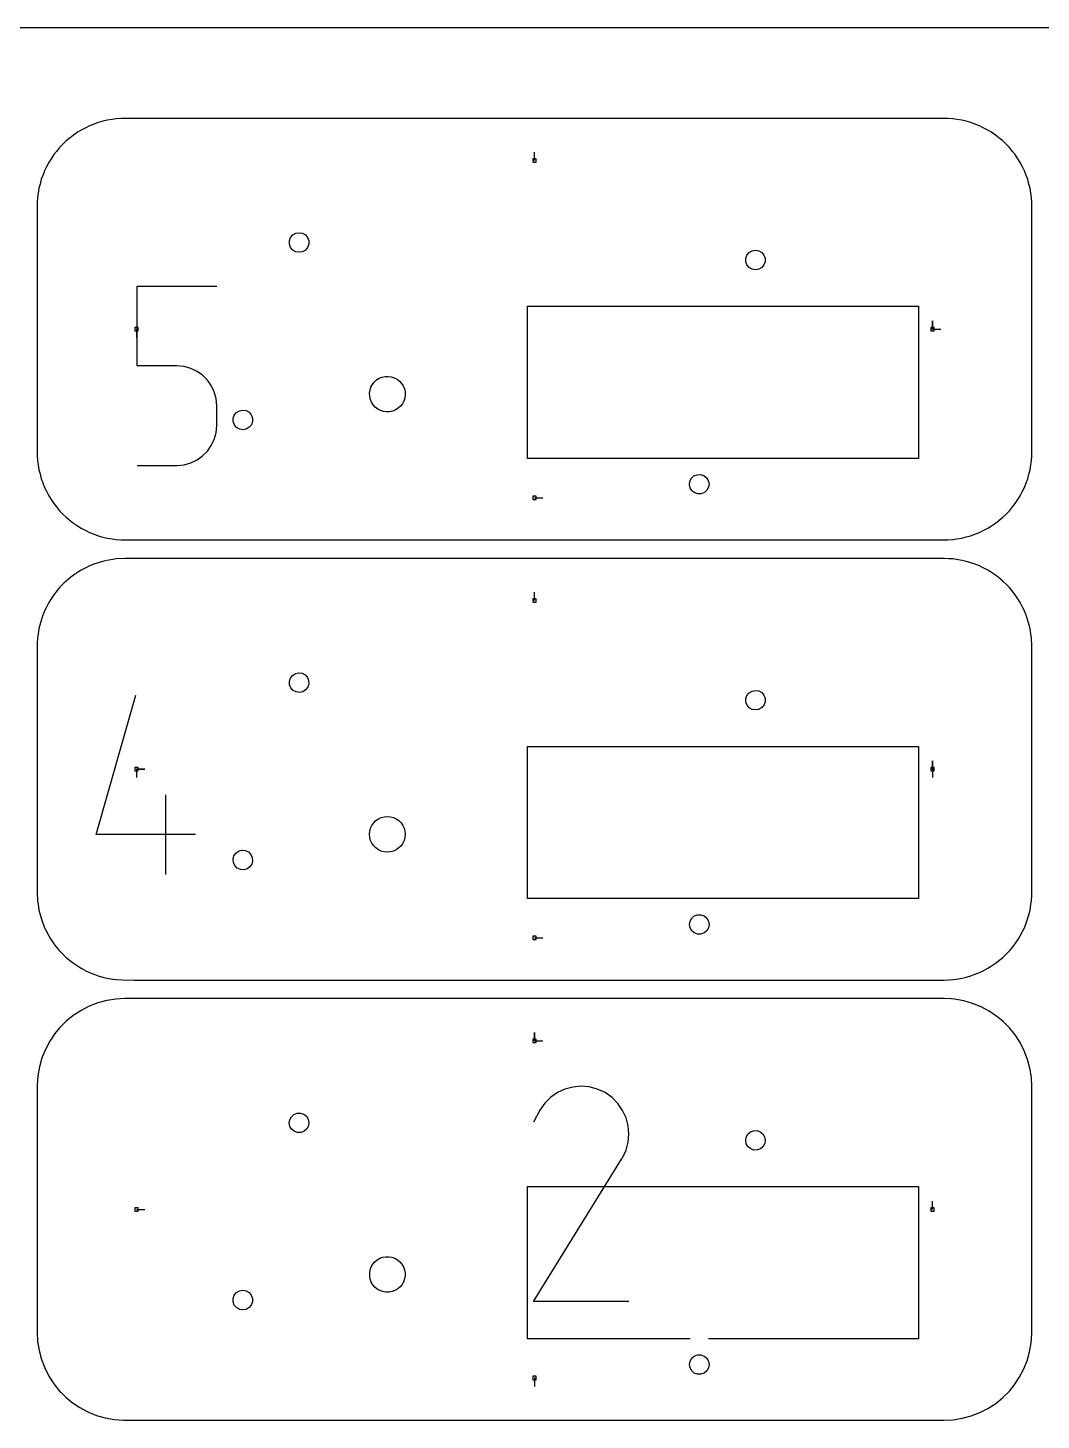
# Model space of a CAD drawing. Extents: x 0 to 570, y 0 to 470.
# Drawn here: x 178.3 to 351.4, y 232.2 to 470 of the extents above; entities that cross this region are included whole.
import ezdxf

# ---------------------------------------------------------------- set-up
doc = ezdxf.new("R2010")
doc.units = 0

msp = doc.modelspace()

# ---------------------------------------------------------------- linework, layer by layer
at = {"layer": 'annotation', "color": 1}
for p, q in [((264.842506, 447.342513), (264.842506, 448.771263)), ((196.943031, 412.24648), (196.943031, 425.874496)), ((196.943031, 425.874496), (210.534582, 425.874496)), ((196.842504, 418.542512), (196.842504, 417.113762)), ((332.842507, 418.542512), (332.842507, 419.971262)), ((332.842507, 418.542512), (332.842507, 419.971262)), ((332.842507, 419.971262), (332.842507, 418.542512)), ((332.842507, 418.542512), (334.271257, 418.542512)), ((203.738807, 412.24648), (196.943031, 412.24648)), ((204.959021, 412.137406), (203.738807, 412.24648)), ((206.108029, 411.822831), (204.959021, 412.137406)), ((207.166513, 411.321725), (206.108029, 411.822831)), ((208.115153, 410.65306), (207.166513, 411.321725)), ((208.934633, 409.835805), (208.115153, 410.65306)), ((209.605634, 408.88893), (208.934633, 409.835805)), ((210.108838, 407.831408), (209.605634, 408.88893)), ((210.424927, 406.682208), (210.108838, 407.831408)), ((210.534582, 405.4603), (210.424927, 406.682208)), ((210.534582, 402.074887), (210.534582, 405.4603)), ((210.534582, 405.4603), (210.534582, 405.4603)), ((210.424863, 400.852387), (210.534582, 402.074887)), ((209.605207, 398.641779), (210.108617, 399.7016)), ((210.108617, 399.7016), (210.424863, 400.852387)), ((208.114364, 396.872058), (208.934001, 397.69218)), ((208.934001, 397.69218), (209.605207, 398.641779)), ((196.943031, 395.271435), (203.738807, 395.271435)), ((203.738807, 395.271435), (204.958516, 395.381101)), ((203.738807, 395.271435), (203.738807, 395.271435)), ((204.958516, 395.381101), (206.107256, 395.697264)), ((206.107256, 395.697264), (207.16566, 396.200668)), ((207.16566, 396.200668), (208.114364, 396.872058)), ((264.842506, 389.742511), (266.271256, 389.742511)), ((264.842506, 372.167511), (264.842506, 373.596261)), ((189.929617, 332.212916), (196.715796, 356.012525)), ((196.842504, 343.36751), (198.271254, 343.36751)), ((196.842504, 343.36751), (198.271254, 343.36751)), ((198.271254, 343.36751), (196.842504, 343.36751)), ((196.842504, 343.36751), (196.842504, 341.93876)), ((332.842507, 343.36751), (332.842507, 344.79626)), ((332.842507, 343.36751), (332.842507, 344.79626)), ((332.842507, 344.79626), (332.842507, 343.36751)), ((332.842507, 343.36751), (332.842507, 341.93876)), ((201.828461, 325.409464), (201.828461, 339.001015)), ((206.921934, 332.212916), (189.929617, 332.212916)), ((264.842506, 314.567509), (266.271256, 314.567509)), ((264.842506, 296.992509), (264.842506, 298.421259)), ((264.842506, 296.992509), (264.842506, 298.421259)), ((264.842506, 298.421259), (264.842506, 296.992509)), ((264.842506, 296.992509), (266.271256, 296.992509)), ((268.774293, 288.137192), (267.615905, 287.338398)), ((270.040439, 288.720755), (268.774293, 288.137192)), ((271.383332, 289.081031), (270.040439, 288.720755)), ((272.771964, 289.209964), (271.383332, 289.081031)), ((274.175323, 289.099499), (272.771964, 289.209964)), ((275.5624, 288.74158), (274.175323, 289.099499)), ((276.902185, 288.12815), (275.5624, 288.74158)), ((278.100479, 287.277246), (276.902185, 288.12815)), ((276.902185, 288.12815), (276.902185, 288.12815)), ((266.596285, 286.332428), (265.746442, 285.127339)), ((267.615905, 287.338398), (266.596285, 286.332428)), ((279.102383, 286.256167), (278.100479, 287.277246)), ((279.898988, 285.096205), (279.102383, 286.256167)), ((265.746442, 285.127339), (264.675546, 283.073061)), ((280.481385, 283.828657), (279.898988, 285.096205)), ((280.840666, 282.484816), (280.481385, 283.828657)), ((280.967922, 281.095976), (280.840666, 282.484816)), ((280.854244, 279.693432), (280.967922, 281.095976)), ((279.868452, 276.972408), (280.490723, 278.308478)), ((280.490723, 278.308478), (280.854244, 279.693432)), ((264.652516, 252.486889), (279.723362, 276.749017)), ((279.723362, 276.749017), (279.741379, 276.771311)), ((279.723362, 276.749017), (279.723362, 276.749017)), ((279.741379, 276.771311), (279.758656, 276.793794)), ((279.758656, 276.793794), (279.775308, 276.816657)), ((279.775308, 276.816657), (279.791448, 276.840088)), ((279.791448, 276.840088), (279.80719, 276.864277)), ((279.80719, 276.864277), (279.822647, 276.889414)), ((279.822647, 276.889414), (279.837934, 276.915689)), ((279.837934, 276.915689), (279.853165, 276.94329)), ((279.853165, 276.94329), (279.868452, 276.972408)), ((279.868452, 276.972408), (279.868452, 276.972408)), ((263.654167, 270.525768), (263.653995, 272.090919)), ((263.653995, 272.090919), (268.220633, 272.090733)), ((268.220633, 272.090733), (330.465743, 272.090874)), ((330.465743, 272.090874), (330.465708, 270.525559)), ((263.654114, 246.319423), (263.654167, 270.525768)), ((330.465708, 270.525559), (330.465443, 246.319353)), ((332.842507, 268.192508), (332.842507, 269.621258)), ((196.842504, 268.192508), (198.271254, 268.192508)), ((280.962378, 252.486889), (264.652516, 252.486889)), ((263.65417, 246.108661), (263.654114, 246.319423)), ((291.42838, 246.108624), (263.65417, 246.108661)), ((329.823408, 246.108574), (294.561655, 246.10862)), ((330.465538, 246.108371), (329.823408, 246.108574)), ((330.465443, 246.319353), (330.465538, 246.108371)), ((264.842506, 239.392507), (264.842506, 237.963757))]:
    msp.add_line(p, q, dxfattribs=at)
at = {"layer": 'boundary', "color": 5}
for p, q in [((191.787927, 454.228025), (191.096834, 454.049406)), ((192.645398, 454.363836), (191.787927, 454.228025)), ((193.35156, 454.467984), (192.645398, 454.363836)), ((194.218536, 454.513421), (193.35156, 454.467984)), ((194.842509, 454.542513), (194.218536, 454.513421)), ((234.59133, 454.542513), (194.842509, 454.542513)), ((288.978481, 454.542513), (234.59133, 454.542513)), ((334.842509, 454.542513), (288.978481, 454.542513)), ((335.451614, 454.510591), (334.842509, 454.542513)), ((336.333198, 454.468009), (335.451614, 454.510591)), ((337.041632, 454.363525), (336.333198, 454.468009)), ((337.896876, 454.228067), (337.041632, 454.363525)), ((338.590193, 454.048874), (337.896876, 454.228067)), ((186.768286, 452.161075), (186.040183, 451.68824)), ((187.36831, 452.547713), (186.768286, 452.161075)), ((188.141844, 452.94185), (187.36831, 452.547713)), ((188.779566, 453.262519), (188.141844, 452.94185)), ((189.590068, 453.57364), (188.779566, 453.262519)), ((190.258257, 453.824708), (189.590068, 453.57364)), ((191.096834, 454.049406), (190.258257, 453.824708)), ((339.426597, 453.824761), (338.590193, 454.048874)), ((340.096934, 453.572886), (339.426597, 453.824761)), ((340.905326, 453.262573), (340.096934, 453.572886)), ((341.545094, 452.940873), (340.905326, 453.262573)), ((342.316622, 452.547761), (341.545094, 452.940873)), ((342.918578, 452.15988), (342.316622, 452.547761)), ((343.644788, 451.688274), (342.918578, 452.15988)), ((183.695333, 449.579475), (183.148982, 448.904786)), ((184.309217, 450.193355), (183.695333, 449.579475)), ((184.805549, 450.689684), (184.309217, 450.193355)), ((185.480235, 451.236035), (184.805549, 450.689684)), ((186.040183, 451.68824), (185.480235, 451.236035)), ((344.206536, 451.234615), (343.644788, 451.688274)), ((344.879469, 450.689684), (344.206536, 451.234615)), ((345.491757, 450.077399), (344.879469, 450.689684)), ((345.989684, 449.579475), (345.491757, 450.077399)), ((346.534612, 448.90654), (345.989684, 449.579475)), ((182.223942, 447.616732), (181.837306, 447.016712)), ((182.696777, 448.344834), (182.223942, 447.616732)), ((183.148982, 448.904786), (182.696777, 448.344834)), ((346.988271, 448.344788), (346.534612, 448.90654)), ((347.459876, 447.618578), (346.988271, 448.344788)), ((347.847753, 447.016629), (347.459876, 447.618578)), ((180.811377, 444.794955), (180.560312, 444.126765)), ((181.122498, 445.605454), (180.811377, 444.794955)), ((181.443168, 446.243176), (181.122498, 445.605454)), ((181.837306, 447.016712), (181.443168, 446.243176)), ((348.240866, 446.245103), (347.847753, 447.016629)), ((348.562573, 445.605332), (348.240866, 446.245103)), ((348.872885, 444.796939), (348.562573, 445.605332)), ((349.124755, 444.126601), (348.872885, 444.796939)), ((180.156996, 442.59709), (180.021183, 441.739617)), ((180.335616, 443.288185), (180.156996, 442.59709)), ((180.560312, 444.126765), (180.335616, 443.288185)), ((349.34887, 443.290201), (349.124755, 444.126601)), ((349.528065, 442.596884), (349.34887, 443.290201)), ((349.663524, 441.74164), (349.528065, 442.596884)), ((179.871597, 440.166482), (179.842504, 439.542513)), ((179.917033, 441.033454), (179.871597, 440.166482)), ((180.021183, 441.739617), (179.917033, 441.033454)), ((349.768007, 441.033207), (349.663524, 441.74164)), ((349.813321, 440.168488), (349.768007, 441.033207)), ((349.842508, 439.542513), (349.813321, 440.168488)), ((179.842504, 439.542513), (179.842504, 437.195454)), ((349.842508, 399.897116), (349.842508, 439.542513)), ((179.842504, 437.195454), (179.842504, 397.542513)), ((349.842508, 397.542513), (349.842508, 399.897116)), ((179.842504, 397.542513), (179.871597, 396.918543)), ((349.813321, 396.916538), (349.842508, 397.542513)), ((179.871597, 396.918543), (179.917033, 396.051572)), ((179.917033, 396.051572), (180.021183, 395.345408)), ((180.021183, 395.345408), (180.156996, 394.487936)), ((349.528065, 394.488141), (349.663524, 395.343386)), ((349.663524, 395.343386), (349.768007, 396.051819)), ((349.768007, 396.051819), (349.813321, 396.916538)), ((180.156996, 394.487936), (180.335616, 393.796842)), ((180.335616, 393.796842), (180.560312, 392.958261)), ((180.560312, 392.958261), (180.811377, 392.290068)), ((348.872885, 392.288084), (349.124755, 392.958425)), ((349.124755, 392.958425), (349.34887, 393.794826)), ((349.34887, 393.794826), (349.528065, 394.488141)), ((180.811377, 392.290068), (181.122498, 391.479569)), ((181.122498, 391.479569), (181.443168, 390.841851)), ((181.443168, 390.841851), (181.837306, 390.068314)), ((181.837306, 390.068314), (182.223943, 389.468291)), ((347.459877, 389.466445), (347.847753, 390.068397)), ((347.847753, 390.068397), (348.240866, 390.839923)), ((348.240866, 390.839923), (348.562573, 391.479691)), ((348.562573, 391.479691), (348.872885, 392.288084)), ((182.223943, 389.468291), (182.696777, 388.740191)), ((182.696777, 388.740191), (183.148982, 388.180242)), ((183.148982, 388.180242), (183.695333, 387.505553)), ((345.989684, 387.505553), (346.534612, 388.178488)), ((346.534612, 388.178488), (346.988271, 388.740237)), ((346.988271, 388.740237), (347.459877, 389.466445)), ((183.695333, 387.505553), (184.191665, 387.009222)), ((184.191665, 387.009222), (184.805549, 386.395338)), ((184.805549, 386.395338), (185.480235, 385.848987)), ((185.480235, 385.848987), (186.040183, 385.396783)), ((186.040183, 385.396783), (186.768285, 384.923948)), ((342.918578, 384.925144), (343.644788, 385.396749)), ((343.644788, 385.396749), (344.206536, 385.850406)), ((344.206536, 385.850406), (344.879469, 386.395338)), ((344.879469, 386.395338), (345.377396, 386.893265)), ((345.377396, 386.893265), (345.989684, 387.505553)), ((186.768285, 384.923948), (187.36831, 384.53731)), ((187.36831, 384.53731), (188.141844, 384.143174)), ((188.141844, 384.143174), (188.779565, 383.822506)), ((188.779565, 383.822506), (189.590068, 383.511383)), ((189.590068, 383.511383), (190.258257, 383.260316)), ((190.258257, 383.260316), (191.096833, 383.03562)), ((191.096833, 383.03562), (191.787926, 382.857)), ((337.896876, 382.856957), (338.590193, 383.036152)), ((338.590193, 383.036152), (339.426597, 383.260264)), ((339.426597, 383.260264), (340.096933, 383.512137)), ((340.096933, 383.512137), (340.905326, 383.822451)), ((340.905326, 383.822451), (341.545094, 384.144151)), ((341.545094, 384.144151), (342.316622, 384.537263)), ((342.316622, 384.537263), (342.918578, 384.925144)), ((191.787926, 382.857), (192.645399, 382.721189)), ((192.645399, 382.721189), (193.35156, 382.61704)), ((193.35156, 382.61704), (194.218536, 382.571604)), ((194.218536, 382.571604), (194.842509, 382.542511)), ((194.842509, 382.542511), (196.798391, 382.542511)), ((196.798391, 382.542511), (200.267115, 382.542512)), ((200.267115, 382.542512), (332.418439, 382.542511)), ((332.418439, 382.542511), (334.842509, 382.542511)), ((334.842509, 382.542511), (335.468482, 382.571698)), ((335.468482, 382.571698), (336.333198, 382.617016)), ((336.333198, 382.617016), (337.041632, 382.721499)), ((337.041632, 382.721499), (337.896876, 382.856957)), ((189.720002, 378.448052), (188.771542, 378.083975)), ((190.24752, 378.646264), (189.720002, 378.448052)), ((191.228832, 378.909208), (190.24752, 378.646264)), ((191.774432, 379.050223), (191.228832, 378.909208)), ((192.777857, 379.20915), (191.774432, 379.050223)), ((193.335353, 379.291373), (192.777857, 379.20915)), ((194.842509, 379.367511), (193.335353, 379.291373)), ((226.223156, 379.367511), (194.842509, 379.367511)), ((298.634067, 379.367511), (226.223156, 379.367511)), ((334.842509, 379.367511), (298.634067, 379.367511)), ((335.65347, 379.32501), (334.842509, 379.367511)), ((336.349457, 379.291393), (335.65347, 379.32501)), ((336.908748, 379.208906), (336.349457, 379.291393)), ((337.910413, 379.050256), (336.908748, 379.208906)), ((338.457769, 378.908788), (337.910413, 379.050256)), ((339.437369, 378.646306), (338.457769, 378.908788)), ((339.966582, 378.447457), (339.437369, 378.646306)), ((340.913375, 378.084017), (339.966582, 378.447457)), ((185.595076, 376.154029), (184.805549, 375.514682)), ((186.03714, 376.511033), (185.595076, 376.154029)), ((186.889174, 377.06435), (186.03714, 376.511033)), ((187.362878, 377.36959), (186.889174, 377.06435)), ((188.268078, 377.830815), (187.362878, 377.36959)), ((188.771542, 378.083975), (188.268078, 377.830815)), ((341.418455, 377.830044), (340.913375, 378.084017)), ((342.322072, 377.369628), (341.418455, 377.830044)), ((342.797301, 377.063406), (342.322072, 377.369628)), ((343.647841, 376.511059), (342.797301, 377.063406)), ((344.091327, 376.152908), (343.647841, 376.511059)), ((344.879469, 375.514682), (344.091327, 376.152908)), ((183.055986, 373.614943), (182.698982, 373.172876)), ((183.695333, 374.404472), (183.055986, 373.614943)), ((184.413708, 375.122843), (183.695333, 374.404472)), ((184.805549, 375.514682), (184.413708, 375.122843)), ((345.596584, 374.79757), (344.879469, 375.514682)), ((345.989684, 374.404472), (345.596584, 374.79757)), ((346.627906, 373.616328), (345.989684, 374.404472)), ((346.986058, 373.17284), (346.627906, 373.616328)), ((181.840426, 371.847141), (181.379201, 370.94194)), ((182.145665, 372.320842), (181.840426, 371.847141)), ((182.698982, 373.172876), (182.145665, 372.320842)), ((347.538405, 372.322299), (346.986058, 373.17284)), ((347.844623, 371.847076), (347.538405, 372.322299)), ((348.305039, 370.943461), (347.844623, 371.847076)), ((180.563753, 368.9625), (180.300811, 367.981184)), ((180.761963, 369.490019), (180.563753, 368.9625)), ((181.12604, 370.438475), (180.761963, 369.490019)), ((181.379201, 370.94194), (181.12604, 370.438475)), ((348.559018, 370.438379), (348.305039, 370.943461)), ((348.922458, 369.491586), (348.559018, 370.438379)), ((349.121302, 368.962371), (348.922458, 369.491586)), ((349.383787, 367.982775), (349.121302, 368.962371)), ((180.000866, 366.432157), (179.918642, 365.874659)), ((180.159795, 367.435582), (180.000866, 366.432157)), ((180.300811, 367.981184), (180.159795, 367.435582)), ((349.525256, 367.43542), (349.383787, 367.982775)), ((349.683907, 366.433753), (349.525256, 367.43542)), ((349.766393, 365.874464), (349.683907, 366.433753)), ((179.865472, 364.860118), (179.842504, 362.51457)), ((179.918642, 365.874659), (179.865472, 364.860118)), ((349.842508, 364.367511), (349.766393, 365.874464)), ((349.842508, 324.226408), (349.842508, 364.367511)), ((179.842504, 362.51457), (179.842504, 322.367511)), ((349.819466, 321.87332), (349.842508, 324.226408)), ((179.842504, 322.367511), (179.918642, 320.860362)), ((349.766393, 320.860557), (349.819466, 321.87332)), ((179.918642, 320.860362), (180.000866, 320.302864)), ((180.000866, 320.302864), (180.159795, 319.299439)), ((180.159795, 319.299439), (180.300811, 318.753839)), ((180.300811, 318.753839), (180.563753, 317.772521)), ((349.121302, 317.77265), (349.383787, 318.752247)), ((349.383787, 318.752247), (349.525256, 319.299601)), ((349.525256, 319.299601), (349.683907, 320.301268)), ((349.683907, 320.301268), (349.766393, 320.860557)), ((180.563753, 317.772521), (180.761963, 317.245)), ((180.761963, 317.245), (181.12604, 316.296544)), ((181.12604, 316.296544), (181.379201, 315.793082)), ((348.305039, 315.79156), (348.559018, 316.29664)), ((348.559018, 316.29664), (348.922457, 317.243433)), ((348.922457, 317.243433), (349.121302, 317.77265)), ((181.379201, 315.793082), (181.840426, 314.88788)), ((181.840426, 314.88788), (182.145665, 314.414177)), ((182.145665, 314.414177), (182.698982, 313.562145)), ((346.986058, 313.562182), (347.538405, 314.41272)), ((347.538405, 314.41272), (347.844623, 314.887945)), ((347.844623, 314.887945), (348.305039, 315.79156)), ((182.698982, 313.562145), (183.055986, 313.12008)), ((183.055986, 313.12008), (183.695333, 312.330551)), ((183.695333, 312.330551), (184.087174, 311.93871)), ((184.087174, 311.93871), (184.805549, 311.220335)), ((344.879469, 311.220335), (345.272569, 311.613436)), ((345.272569, 311.613436), (345.989684, 312.330551)), ((345.989684, 312.330551), (346.627906, 313.118695)), ((346.627906, 313.118695), (346.986058, 313.562182)), ((184.805549, 311.220335), (185.595076, 310.580988)), ((185.595076, 310.580988), (186.03714, 310.223985)), ((186.03714, 310.223985), (186.889174, 309.670669)), ((186.889174, 309.670669), (187.362877, 309.365428)), ((187.362877, 309.365428), (188.268078, 308.904205)), ((341.418455, 308.904976), (342.322073, 309.36539)), ((342.322073, 309.36539), (342.797301, 309.671612)), ((342.797301, 309.671612), (343.647841, 310.223959)), ((343.647841, 310.223959), (344.091326, 310.582109)), ((344.091326, 310.582109), (344.879469, 311.220335)), ((188.268078, 308.904205), (188.771542, 308.651046)), ((188.771542, 308.651046), (189.720002, 308.286966)), ((189.720002, 308.286966), (190.24752, 308.088755)), ((190.24752, 308.088755), (191.228832, 307.825813)), ((191.228832, 307.825813), (191.774432, 307.684797)), ((191.774432, 307.684797), (192.777857, 307.52587)), ((192.777857, 307.52587), (193.335353, 307.443647)), ((193.335353, 307.443647), (194.349898, 307.390477)), ((194.349898, 307.390477), (196.386626, 307.367509)), ((196.386626, 307.367509), (199.125092, 307.367509)), ((199.125092, 307.367509), (332.928769, 307.367509)), ((332.928769, 307.367509), (334.842509, 307.367509)), ((334.842509, 307.367509), (336.349457, 307.443628)), ((336.349457, 307.443628), (336.908748, 307.526115)), ((336.908748, 307.526115), (337.910413, 307.684764)), ((337.910413, 307.684764), (338.457768, 307.826233)), ((338.457768, 307.826233), (339.437369, 308.088714)), ((339.437369, 308.088714), (339.966582, 308.287562)), ((339.966582, 308.287562), (340.913375, 308.651003)), ((340.913375, 308.651003), (341.418455, 308.904976)), ((187.352013, 302.188347), (186.031053, 301.33162)), ((188.755494, 302.901888), (187.352013, 302.188347)), ((190.226045, 303.464378), (188.755494, 302.901888)), ((191.747443, 303.869621), (190.226045, 303.464378)), ((193.302938, 304.113153), (191.747443, 303.869621)), ((194.842509, 304.192509), (193.302938, 304.113153)), ((209.486809, 304.192509), (194.842509, 304.192509)), ((317.945238, 304.192509), (209.486809, 304.192509)), ((334.842509, 304.192509), (317.945238, 304.192509)), ((336.057182, 304.12885), (334.842509, 304.192509)), ((336.642978, 304.074668), (336.057182, 304.12885)), ((338.19292, 303.803618), (336.642978, 304.074668)), ((339.705879, 303.371601), (338.19292, 303.803618)), ((341.165178, 302.783387), (339.705879, 303.371601)), ((342.554746, 302.045462), (341.165178, 302.783387)), ((343.860908, 301.164495), (342.554746, 302.045462)), ((184.805549, 300.33968), (183.695333, 299.22947)), ((186.031053, 301.33162), (184.805549, 300.33968)), ((344.879469, 300.339679), (343.860908, 301.164495)), ((345.989684, 299.22947), (344.879469, 300.339679)), ((182.869994, 298.21026), (181.989111, 296.904064)), ((183.695333, 299.22947), (182.869994, 298.21026)), ((346.981632, 298.003945), (345.989684, 299.22947)), ((347.838363, 296.682973), (346.981632, 298.003945)), ((181.251267, 295.51447), (180.663134, 294.055149)), ((181.989111, 296.904064), (181.251267, 295.51447)), ((348.551909, 295.279475), (347.838363, 296.682973)), ((349.114396, 293.808913), (348.551909, 295.279475)), ((180.231202, 292.542183), (179.960231, 290.992238)), ((180.663134, 294.055149), (180.231202, 292.542183)), ((349.519639, 292.287493), (349.114396, 293.808913)), ((179.960231, 290.992238), (179.853222, 289.422392)), ((349.763166, 290.731981), (349.519639, 292.287493)), ((349.842508, 289.192508), (349.763166, 290.731981)), ((179.853222, 289.422392), (179.842504, 288.327803)), ((179.842504, 288.327803), (179.842504, 247.192509)), ((349.842508, 248.059994), (349.842508, 289.192508)), ((349.831755, 246.961886), (349.842508, 248.059994)), ((179.842504, 247.192509), (179.92186, 245.652944)), ((179.92186, 245.652944), (180.165395, 244.097448)), ((349.45362, 243.842092), (349.724672, 245.392034)), ((349.724672, 245.392034), (349.831755, 246.961886)), ((180.165395, 244.097448), (180.570636, 242.576043)), ((180.570636, 242.576043), (181.133125, 241.105495)), ((349.021602, 242.329135), (349.45362, 243.842092)), ((181.133125, 241.105495), (181.846666, 239.702013)), ((347.695461, 239.480272), (348.433385, 240.869836)), ((348.433385, 240.869836), (349.021602, 242.329135)), ((181.846666, 239.702013), (182.703393, 238.381055)), ((182.703393, 238.381055), (183.695333, 237.155549)), ((345.989684, 237.155549), (346.814495, 238.174112)), ((346.814495, 238.174112), (347.695461, 239.480272)), ((183.695333, 237.155549), (183.878192, 236.97269)), ((183.878192, 236.97269), (184.805549, 236.045333)), ((184.805549, 236.045333), (185.824756, 235.219994)), ((343.653948, 235.05338), (344.879469, 236.045333)), ((344.879469, 236.045333), (345.989684, 237.155549)), ((185.824756, 235.219994), (187.130951, 234.339111)), ((187.130951, 234.339111), (188.520544, 233.601269)), ((188.520544, 233.601269), (189.97987, 233.013134)), ((339.458913, 232.920617), (340.929474, 233.483108)), ((340.929474, 233.483108), (342.332973, 234.196648)), ((342.332973, 234.196648), (343.653948, 235.05338)), ((189.97987, 233.013134), (191.49283, 232.581202)), ((191.49283, 232.581202), (193.042773, 232.310233)), ((193.042773, 232.310233), (194.612624, 232.203225)), ((194.612624, 232.203225), (195.563097, 232.192507)), ((195.563097, 232.192507), (196.841047, 232.192507)), ((196.841047, 232.192507), (333.949431, 232.192507)), ((333.949431, 232.192507), (334.842509, 232.192507)), ((334.842509, 232.192507), (336.381976, 232.271854)), ((336.381976, 232.271854), (337.937487, 232.515379)), ((337.937487, 232.515379), (339.458913, 232.920617))]:
    msp.add_line(p, q, dxfattribs=at)
at = {"layer": 'frame', "color": 5}
msp.add_line((570, 470), (0, 470), dxfattribs=at)
at = {"layer": 'hole', "color": 5}
for p, q in [((265.128256, 447.628263), (264.556756, 447.628263)), ((264.556756, 447.628263), (264.556756, 447.056763)), ((265.128256, 447.056763), (265.128256, 447.628263)), ((264.556756, 447.056763), (265.128256, 447.056763)), ((222.955404, 433.629811), (223.154665, 434.177265)), ((222.955404, 433.04722), (222.955404, 433.629811)), ((223.154664, 432.499765), (222.955404, 433.04722)), ((223.154665, 434.177265), (223.529145, 434.623555)), ((223.529145, 434.623555), (224.033681, 434.914851)), ((224.033681, 434.914851), (224.607419, 435.016016)), ((224.607419, 435.016016), (225.181158, 434.914851)), ((225.181158, 434.914851), (225.685697, 434.623554)), ((225.685697, 434.623554), (226.060177, 434.177265)), ((226.060177, 434.177265), (226.259435, 433.629811)), ((226.259435, 433.04722), (226.060177, 432.499765)), ((226.259435, 433.629811), (226.259435, 433.04722)), ((223.529145, 432.053476), (223.154664, 432.499765)), ((224.033681, 431.76218), (223.529145, 432.053476)), ((224.607419, 431.661016), (224.033681, 431.76218)), ((225.181158, 431.76218), (224.607419, 431.661016)), ((225.685697, 432.053476), (225.181158, 431.76218)), ((226.060177, 432.499765), (225.685697, 432.053476)), ((300.955406, 430.629811), (301.154667, 431.177265)), ((300.955406, 430.04722), (300.955406, 430.629811)), ((301.154667, 431.177265), (301.529147, 431.623554)), ((301.529147, 431.623554), (302.033686, 431.914851)), ((302.033686, 431.914851), (302.607424, 432.016016)), ((302.607424, 432.016016), (303.181163, 431.91485)), ((303.181163, 431.91485), (303.685693, 431.623554)), ((303.685693, 431.623554), (304.060185, 431.177265)), ((304.060185, 431.177265), (304.259437, 430.62981)), ((304.259437, 430.62981), (304.259437, 430.04722)), ((301.154667, 429.499766), (300.955406, 430.04722)), ((301.529147, 429.053475), (301.154667, 429.499766)), ((302.033686, 428.76218), (301.529147, 429.053475)), ((302.607425, 428.661015), (302.033686, 428.76218)), ((303.181163, 428.76218), (302.607425, 428.661015)), ((303.685692, 429.053475), (303.181163, 428.76218)), ((304.060185, 429.499766), (303.685692, 429.053475)), ((304.259437, 430.04722), (304.060185, 429.499766)), ((263.654085, 412.372231), (263.654085, 422.440763)), ((263.654085, 422.440763), (293.0316, 422.440763)), ((293.0316, 422.440763), (330.465583, 422.440764)), ((330.465583, 422.440764), (330.465584, 412.372231)), ((197.128254, 418.828262), (196.556754, 418.828262)), ((196.556754, 418.828262), (196.556754, 418.256762)), ((197.128254, 418.256762), (197.128254, 418.828262)), ((333.128257, 418.828262), (332.556757, 418.828262)), ((332.556757, 418.828262), (332.556757, 418.256762)), ((333.128257, 418.256762), (333.128257, 418.828262)), ((196.556754, 418.256762), (197.128254, 418.256762)), ((332.556757, 418.256762), (333.128257, 418.256762)), ((263.654086, 397.81457), (263.654085, 412.372231)), ((330.465584, 412.372231), (330.465583, 397.81457)), ((236.897818, 408.611447), (237.14445, 409.080614)), ((237.14445, 409.080614), (237.468806, 409.499826)), ((237.468806, 409.499826), (237.861028, 409.856347)), ((237.861028, 409.856347), (238.3092, 410.139341)), ((238.3092, 410.139341), (238.799708, 410.340212)), ((238.799708, 410.340212), (239.317642, 410.452857)), ((239.317642, 410.452857), (239.847269, 410.473852)), ((239.847269, 410.473852), (240.372496, 410.402558)), ((240.372496, 410.402558), (240.877363, 410.241142)), ((240.877363, 410.241142), (241.346531, 409.994511)), ((241.346531, 409.994511), (241.765743, 409.670156)), ((241.765743, 409.670156), (242.122263, 409.277933)), ((242.122263, 409.277933), (242.405258, 408.82976)), ((236.66511, 407.581353), (236.736403, 408.10658)), ((236.686104, 407.051726), (236.66511, 407.581353)), ((236.798747, 406.533791), (236.686104, 407.051726)), ((236.736403, 408.10658), (236.897818, 408.611447)), ((242.405258, 408.82976), (242.60613, 408.339254)), ((242.668473, 406.766465), (242.50706, 406.261599)), ((242.60613, 408.339254), (242.718773, 407.821319)), ((242.739768, 407.291692), (242.668473, 406.766465)), ((242.718773, 407.821319), (242.739768, 407.291692)), ((213.535745, 403.86732), (213.905849, 404.316676)), ((213.905849, 404.316676), (214.407326, 404.612346)), ((214.407326, 404.612346), (214.979682, 404.718672)), ((214.979682, 404.718672), (215.553889, 404.622828)), ((215.553889, 404.622828), (216.06068, 404.336377)), ((216.06068, 404.336377), (216.438938, 403.893863)), ((236.99962, 406.043285), (236.798747, 406.533791)), ((237.282615, 405.595111), (236.99962, 406.043285)), ((237.639135, 405.202889), (237.282615, 405.595111)), ((238.058346, 404.878533), (237.639135, 405.202889)), ((238.527514, 404.631902), (238.058346, 404.878533)), ((239.032382, 404.470488), (238.527514, 404.631902)), ((239.557607, 404.399194), (239.032382, 404.470488)), ((240.087235, 404.420189), (239.557607, 404.399194)), ((240.60517, 404.532833), (240.087235, 404.420189)), ((241.095677, 404.733703), (240.60517, 404.532833)), ((241.54385, 405.016698), (241.095677, 404.733703)), ((241.936072, 405.373218), (241.54385, 405.016698)), ((242.260427, 405.792431), (241.936072, 405.373218)), ((242.50706, 406.261599), (242.260427, 405.792431)), ((213.34165, 403.318482), (213.535745, 403.86732)), ((213.346972, 402.736358), (213.34165, 403.318482)), ((213.551069, 402.191162), (213.346972, 402.736358)), ((213.929327, 401.748649), (213.551069, 402.191162)), ((216.454263, 402.217705), (216.084158, 401.76835)), ((216.438938, 403.893863), (216.643038, 403.348666)), ((216.64836, 402.766542), (216.454263, 402.217705)), ((216.643038, 403.348666), (216.64836, 402.766542)), ((214.436127, 401.462198), (213.929327, 401.748649)), ((215.010331, 401.366353), (214.436127, 401.462198)), ((215.58269, 401.47268), (215.010331, 401.366353)), ((216.084158, 401.76835), (215.58269, 401.47268)), ((263.654085, 396.458512), (263.654086, 397.81457)), ((330.465583, 397.81457), (330.465583, 396.458512)), ((326.334553, 396.458512), (263.654085, 396.458512)), ((330.465583, 396.458512), (326.334553, 396.458512)), ((291.323467, 391.974381), (291.400971, 392.55019)), ((291.400971, 392.55019), (291.670742, 393.064766)), ((291.670742, 393.064766), (292.100234, 393.456042)), ((292.100234, 393.456042), (292.637652, 393.676827)), ((292.637652, 393.676827), (293.218174, 393.700489)), ((293.218174, 393.700489), (293.771776, 393.524174)), ((293.771776, 393.524174), (294.231686, 393.16915)), ((294.231686, 393.16915), (294.54244, 392.678236)), ((294.54244, 392.678236), (294.666548, 392.110645)), ((265.128256, 390.028261), (264.556756, 390.028261)), ((264.556756, 390.028261), (264.556756, 389.456761)), ((265.128256, 389.456761), (265.128256, 390.028261)), ((291.447576, 391.406787), (291.323467, 391.974381)), ((291.70997, 390.964236), (291.447576, 391.406787)), ((291.75833, 390.915875), (291.70997, 390.964236)), ((292.218242, 390.560851), (291.75833, 390.915875)), ((292.771846, 390.384536), (292.218242, 390.560851)), ((293.352368, 390.408198), (292.771846, 390.384536)), ((293.889782, 390.628983), (293.352368, 390.408198)), ((294.319275, 391.020259), (293.889782, 390.628983)), ((294.589045, 391.534834), (294.319275, 391.020259)), ((294.666548, 392.110645), (294.589045, 391.534834)), ((264.556756, 389.456761), (265.128256, 389.456761)), ((265.128256, 372.453261), (264.556756, 372.453261)), ((264.556756, 372.453261), (264.556756, 371.881761)), ((264.556756, 371.881761), (265.128256, 371.881761)), ((265.128256, 371.881761), (265.128256, 372.453261)), ((223.128704, 358.946593), (223.48571, 359.405118)), ((223.48571, 359.405118), (223.97801, 359.713888)), ((223.97801, 359.713888), (224.546228, 359.83566)), ((224.546228, 359.83566), (225.121826, 359.755746)), ((225.121826, 359.755746), (225.63538, 359.483784)), ((225.63538, 359.483784), (226.024945, 359.05258)), ((222.95005, 358.393617), (223.128704, 358.946593)), ((222.971301, 357.812885), (222.95005, 358.393617)), ((223.189896, 357.274446), (222.971301, 357.812885)), ((223.529145, 356.878474), (223.189896, 357.274446)), ((223.579461, 356.843241), (223.529145, 356.878474)), ((224.093013, 356.57128), (223.579461, 356.843241)), ((225.72913, 356.921907), (225.236828, 356.613137)), ((226.086137, 357.380433), (225.72913, 356.921907)), ((226.024945, 359.05258), (226.243537, 358.514141)), ((226.264788, 357.93341), (226.086137, 357.380433)), ((226.243537, 358.514141), (226.264788, 357.93341)), ((301.514905, 356.434311), (302.015432, 356.731336)), ((302.015432, 356.731336), (302.58736, 356.839259)), ((302.58736, 356.839259), (303.161708, 356.745061)), ((303.161708, 356.745061), (303.669194, 356.460105)), ((224.668611, 356.491367), (224.093013, 356.57128)), ((225.236828, 356.613137), (224.668611, 356.491367)), ((300.95365, 355.434744), (301.146154, 355.984009)), ((300.960618, 354.852764), (300.95365, 355.434744)), ((301.166219, 354.308265), (300.960618, 354.852764)), ((301.146154, 355.984009), (301.514905, 356.434311)), ((303.669194, 356.460105), (304.048632, 356.018762)), ((304.068697, 354.343017), (303.699934, 353.892715)), ((304.048632, 356.018762), (304.254224, 355.474263)), ((304.261193, 354.892282), (304.068697, 354.343017)), ((304.254224, 355.474263), (304.261193, 354.892282)), ((301.545645, 353.866921), (301.166219, 354.308265)), ((302.05314, 353.581965), (301.545645, 353.866921)), ((302.627489, 353.487768), (302.05314, 353.581965)), ((303.199417, 353.59569), (302.627489, 353.487768)), ((303.699934, 353.892715), (303.199417, 353.59569)), ((263.654085, 341.448964), (263.654085, 347.265761)), ((263.654085, 347.265761), (280.626077, 347.265761)), ((280.626077, 347.265761), (330.465583, 347.265761)), ((330.465583, 347.265761), (330.465584, 341.448964)), ((197.128254, 343.65326), (196.556754, 343.65326)), ((196.556754, 343.65326), (196.556754, 343.08176)), ((196.556754, 343.08176), (197.128254, 343.08176)), ((197.128254, 343.08176), (197.128254, 343.65326)), ((333.128257, 343.65326), (332.556757, 343.65326)), ((332.556757, 343.65326), (332.556757, 343.08176)), ((332.556757, 343.08176), (333.128257, 343.08176)), ((333.128257, 343.08176), (333.128257, 343.65326)), ((263.654086, 322.066932), (263.654085, 341.448964)), ((330.465584, 341.448964), (330.465583, 322.066932)), ((239.172812, 335.265184), (239.702437, 335.31152)), ((239.702437, 335.31152), (240.232067, 335.265184)), ((236.698775, 332.791147), (236.836375, 333.304682)), ((236.836375, 333.304682), (237.061062, 333.78652)), ((237.061062, 333.78652), (237.366003, 334.222022)), ((237.366003, 334.222022), (237.741937, 334.597956)), ((237.741937, 334.597956), (238.177437, 334.902898)), ((238.177437, 334.902898), (238.659278, 335.127582)), ((238.659278, 335.127582), (239.172812, 335.265184)), ((240.232067, 335.265184), (240.7456, 335.127582)), ((240.7456, 335.127582), (241.22744, 334.902898)), ((241.22744, 334.902898), (241.662942, 334.597956)), ((241.662942, 334.597956), (242.038874, 334.222022)), ((242.038874, 334.222022), (242.343815, 333.78652)), ((242.343815, 333.78652), (242.568502, 333.304682)), ((242.568502, 333.304682), (242.706101, 332.791147)), ((236.652439, 332.26152), (236.698775, 332.791147)), ((236.698775, 331.731893), (236.652439, 332.26152)), ((236.836375, 331.218359), (236.698775, 331.731893)), ((237.061062, 330.73652), (236.836375, 331.218359)), ((237.366003, 330.301017), (237.061062, 330.73652)), ((242.343816, 330.73652), (242.038874, 330.301017)), ((242.568502, 331.218359), (242.343816, 330.73652)), ((242.706101, 331.731893), (242.568502, 331.218359)), ((242.706101, 332.791147), (242.752439, 332.26152)), ((242.752439, 332.26152), (242.706101, 331.731893)), ((213.329289, 328.002188), (213.475805, 328.563774)), ((213.475805, 328.563774), (213.805561, 329.041383)), ((213.805561, 329.041383), (214.278782, 329.377403)), ((214.278782, 329.377403), (214.83839, 329.531308)), ((214.83839, 329.531308), (215.41689, 329.484535)), ((215.41689, 329.484535), (215.944499, 329.242725)), ((215.944499, 329.242725), (216.357589, 328.835043)), ((216.357589, 328.835043), (216.606331, 328.310662)), ((216.606331, 328.310662), (216.660724, 327.732832)), ((237.739922, 329.9271), (237.366003, 330.301017)), ((237.741937, 329.925085), (237.739922, 329.9271)), ((238.177436, 329.620142), (237.741937, 329.925085)), ((238.659278, 329.395458), (238.177436, 329.620142)), ((239.172812, 329.257858), (238.659278, 329.395458)), ((239.702437, 329.21152), (239.172812, 329.257858)), ((240.232067, 329.257858), (239.702437, 329.21152)), ((240.7456, 329.395458), (240.232067, 329.257858)), ((241.22744, 329.620142), (240.7456, 329.395458)), ((241.662942, 329.925085), (241.22744, 329.620142)), ((242.038874, 330.301017), (241.662942, 329.925085)), ((213.38368, 327.424357), (213.329289, 328.002188)), ((213.632423, 326.899977), (213.38368, 327.424357)), ((214.045511, 326.492295), (213.632423, 326.899977)), ((214.573126, 326.250486), (214.045511, 326.492295)), ((215.151624, 326.203712), (214.573126, 326.250486)), ((215.711232, 326.357618), (215.151624, 326.203712)), ((216.18445, 326.693637), (215.711232, 326.357618)), ((216.514205, 327.171246), (216.18445, 326.693637)), ((216.660724, 327.732832), (216.514205, 327.171246)), ((263.654085, 321.283509), (263.654086, 322.066932)), ((328.079003, 321.28351), (263.654085, 321.283509)), ((330.465583, 321.28351), (328.079003, 321.28351)), ((330.465583, 322.066932), (330.465583, 321.28351)), ((291.317507, 316.867511), (291.418673, 317.441249)), ((291.418673, 316.293769), (291.317507, 316.867511)), ((291.418673, 317.441249), (291.70997, 317.945788)), ((291.70997, 315.789233), (291.418673, 316.293769)), ((291.70997, 317.945788), (292.156258, 318.320269)), ((292.156258, 318.320269), (292.703714, 318.519526)), ((292.703714, 318.519526), (293.286306, 318.519526)), ((293.286306, 318.519526), (293.833759, 318.320268)), ((293.833759, 318.320268), (294.280047, 317.945788)), ((294.280047, 317.945788), (294.571345, 317.441249)), ((294.571345, 316.293769), (294.280047, 315.789233)), ((294.571345, 317.441249), (294.67251, 316.867511)), ((294.67251, 316.867511), (294.571345, 316.293769)), ((265.128256, 314.853259), (264.556756, 314.853259)), ((264.556756, 314.853259), (264.556756, 314.281759)), ((264.556756, 314.281759), (265.128256, 314.281759)), ((265.128256, 314.281759), (265.128256, 314.853259)), ((292.156258, 315.414753), (291.70997, 315.789233)), ((292.703714, 315.215495), (292.156258, 315.414753)), ((293.286306, 315.215495), (292.703714, 315.215495)), ((293.833759, 315.414753), (293.286306, 315.215495)), ((294.280047, 315.789233), (293.833759, 315.414753)), ((265.128256, 297.278259), (264.556756, 297.278259)), ((264.556756, 297.278259), (264.556756, 296.706759)), ((265.128256, 296.706759), (265.128256, 297.278259)), ((264.556756, 296.706759), (265.128256, 296.706759)), ((222.934115, 282.940536), (223.018619, 283.515733)), ((223.018619, 283.515733), (223.294758, 284.027338)), ((223.294758, 284.027338), (223.72922, 284.413645)), ((223.72922, 284.413645), (224.269607, 284.628062)), ((224.269607, 284.628062), (224.850739, 284.644723)), ((224.850739, 284.644723), (225.402523, 284.461621)), ((225.402523, 284.461621), (225.858405, 284.10084)), ((225.858405, 284.10084), (226.163402, 283.605897)), ((226.163402, 283.605897), (226.280721, 283.036487)), ((226.280721, 283.036487), (226.19622, 282.461289)), ((223.051437, 282.371125), (222.934115, 282.940536)), ((223.322381, 281.910233), (223.051437, 282.371125)), ((223.356434, 281.87618), (223.322381, 281.910233)), ((223.812315, 281.5154), (223.356434, 281.87618)), ((224.3641, 281.332298), (223.812315, 281.5154)), ((224.945231, 281.34896), (224.3641, 281.332298)), ((225.485619, 281.563375), (224.945231, 281.34896)), ((225.920081, 281.949682), (225.485619, 281.563375)), ((226.19622, 282.461289), (225.920081, 281.949682)), ((301.023605, 280.534341), (301.305808, 281.043119)), ((301.305808, 281.043119), (301.745, 281.424696)), ((301.745, 281.424696), (302.288215, 281.633048)), ((302.288215, 281.633048), (302.869933, 281.643044)), ((302.869933, 281.643044), (303.419983, 281.45348)), ((303.419983, 281.45348), (303.872026, 281.087218)), ((303.872026, 281.087218), (304.171544, 280.588437)), ((300.932435, 279.959728), (301.023605, 280.534341)), ((301.043294, 279.388586), (300.932435, 279.959728)), ((301.32238, 278.910234), (301.043294, 279.388586)), ((301.342811, 278.889803), (301.32238, 278.910234)), ((301.794855, 278.523541), (301.342811, 278.889803)), ((302.344908, 278.333977), (301.794855, 278.523541)), ((302.926626, 278.343974), (302.344908, 278.333977)), ((303.469837, 278.552325), (302.926626, 278.343974)), ((303.909031, 278.933902), (303.469837, 278.552325)), ((304.191233, 279.442681), (303.909031, 278.933902)), ((304.171544, 280.588437), (304.282402, 280.017296)), ((304.282402, 280.017296), (304.191233, 279.442681)), ((197.128254, 268.478258), (196.556754, 268.478258)), ((196.556754, 268.478258), (196.556754, 267.906758)), ((196.556754, 267.906758), (197.128254, 267.906758)), ((197.128254, 267.906758), (197.128254, 268.478258)), ((333.128257, 268.478258), (332.556757, 268.478258)), ((332.556757, 268.478258), (332.556757, 267.906758)), ((332.556757, 267.906758), (333.128257, 267.906758)), ((333.128257, 267.906758), (333.128257, 268.478258)), ((237.204131, 258.815842), (237.54238, 259.223396)), ((237.54238, 259.223396), (237.94626, 259.566022)), ((237.94626, 259.566022), (238.403501, 259.83331)), ((238.403501, 259.83331), (238.900212, 260.017138)), ((238.900212, 260.017138), (239.421296, 260.111921)), ((239.421296, 260.111921), (239.950923, 260.114779)), ((239.950923, 260.114779), (240.473, 260.025623)), ((240.473, 260.025623), (240.971664, 259.847165)), ((240.971664, 259.847165), (241.431764, 259.584826)), ((241.431764, 259.584826), (241.839317, 259.246577)), ((241.839317, 259.246577), (242.181943, 258.842696)), ((236.674178, 257.335002), (236.763333, 257.857079)), ((236.677035, 256.805375), (236.674178, 257.335002)), ((236.763333, 257.857079), (236.941791, 258.355743)), ((236.941791, 258.355743), (237.204131, 258.815842)), ((242.181943, 258.842696), (242.449231, 258.385454)), ((242.449231, 258.385454), (242.633059, 257.888745)), ((242.633059, 257.888745), (242.727841, 257.36766)), ((242.730699, 256.838033), (242.641544, 256.315957)), ((242.727841, 257.36766), (242.730699, 256.838033)), ((236.771817, 256.284291), (236.677035, 256.805375)), ((236.955646, 255.787582), (236.771817, 256.284291)), ((237.222934, 255.330339), (236.955646, 255.787582)), ((237.565561, 254.926458), (237.222934, 255.330339)), ((237.973114, 254.588209), (237.565561, 254.926458)), ((238.433213, 254.32587), (237.973114, 254.588209)), ((241.458618, 254.607013), (241.001375, 254.339725)), ((241.862498, 254.949639), (241.458618, 254.607013)), ((242.200747, 255.357193), (241.862498, 254.949639)), ((242.463086, 255.817293), (242.200747, 255.357193)), ((242.641544, 256.315957), (242.463086, 255.817293)), ((213.34299, 252.401213), (213.342991, 252.983802)), ((213.542246, 251.853758), (213.34299, 252.401213)), ((213.342991, 252.983802), (213.542246, 253.531257)), ((213.542246, 253.531257), (213.916726, 253.977549)), ((213.916726, 253.977549), (214.421268, 254.268842)), ((214.421268, 254.268842), (214.995006, 254.370008)), ((214.995006, 254.370008), (215.568748, 254.268842)), ((215.568748, 254.268842), (216.073281, 253.977549)), ((216.073281, 253.977549), (216.447761, 253.531257)), ((216.447761, 253.531257), (216.647019, 252.983802)), ((216.647019, 252.401213), (216.447761, 251.853758)), ((216.647019, 252.983802), (216.647019, 252.401213)), ((238.931878, 254.147413), (238.433213, 254.32587)), ((239.453954, 254.058258), (238.931878, 254.147413)), ((239.983581, 254.061115), (239.453954, 254.058258)), ((240.504666, 254.155898), (239.983581, 254.061115)), ((241.001375, 254.339725), (240.504666, 254.155898)), ((213.916726, 251.407468), (213.542246, 251.853758)), ((214.421268, 251.116175), (213.916726, 251.407468)), ((214.995006, 251.015007), (214.421268, 251.116175)), ((215.568748, 251.116174), (214.995006, 251.015007)), ((216.073281, 251.407468), (215.568748, 251.116174)), ((216.447761, 251.853758), (216.073281, 251.407468)), ((291.418672, 242.266247), (291.70997, 242.770786)), ((291.70997, 242.770786), (292.156258, 243.145266)), ((292.156258, 243.145266), (292.703714, 243.344524)), ((292.703714, 243.344524), (293.286306, 243.344524)), ((293.286306, 243.344524), (293.833759, 243.145266)), ((293.833759, 243.145266), (294.280047, 242.770786)), ((294.280047, 242.770786), (294.571345, 242.266247)), ((291.317507, 241.692508), (291.418672, 242.266247)), ((291.418672, 241.118767), (291.317507, 241.692508)), ((291.70997, 240.614231), (291.418672, 241.118767)), ((292.156258, 240.239751), (291.70997, 240.614231)), ((292.703714, 240.040492), (292.156258, 240.239751)), ((293.83376, 240.239751), (293.286306, 240.040493)), ((294.280047, 240.614231), (293.83376, 240.239751)), ((294.571345, 241.118767), (294.280047, 240.614231)), ((294.571345, 242.266247), (294.67251, 241.692508)), ((294.67251, 241.692508), (294.571345, 241.118767)), ((265.128256, 239.678257), (264.556756, 239.678257)), ((264.556756, 239.678257), (264.556756, 239.106757)), ((264.556756, 239.106757), (265.128256, 239.106757)), ((265.128256, 239.106757), (265.128256, 239.678257)), ((293.286306, 240.040493), (292.703714, 240.040492))]:
    msp.add_line(p, q, dxfattribs=at)

doc.saveas('drawing.dxf')
